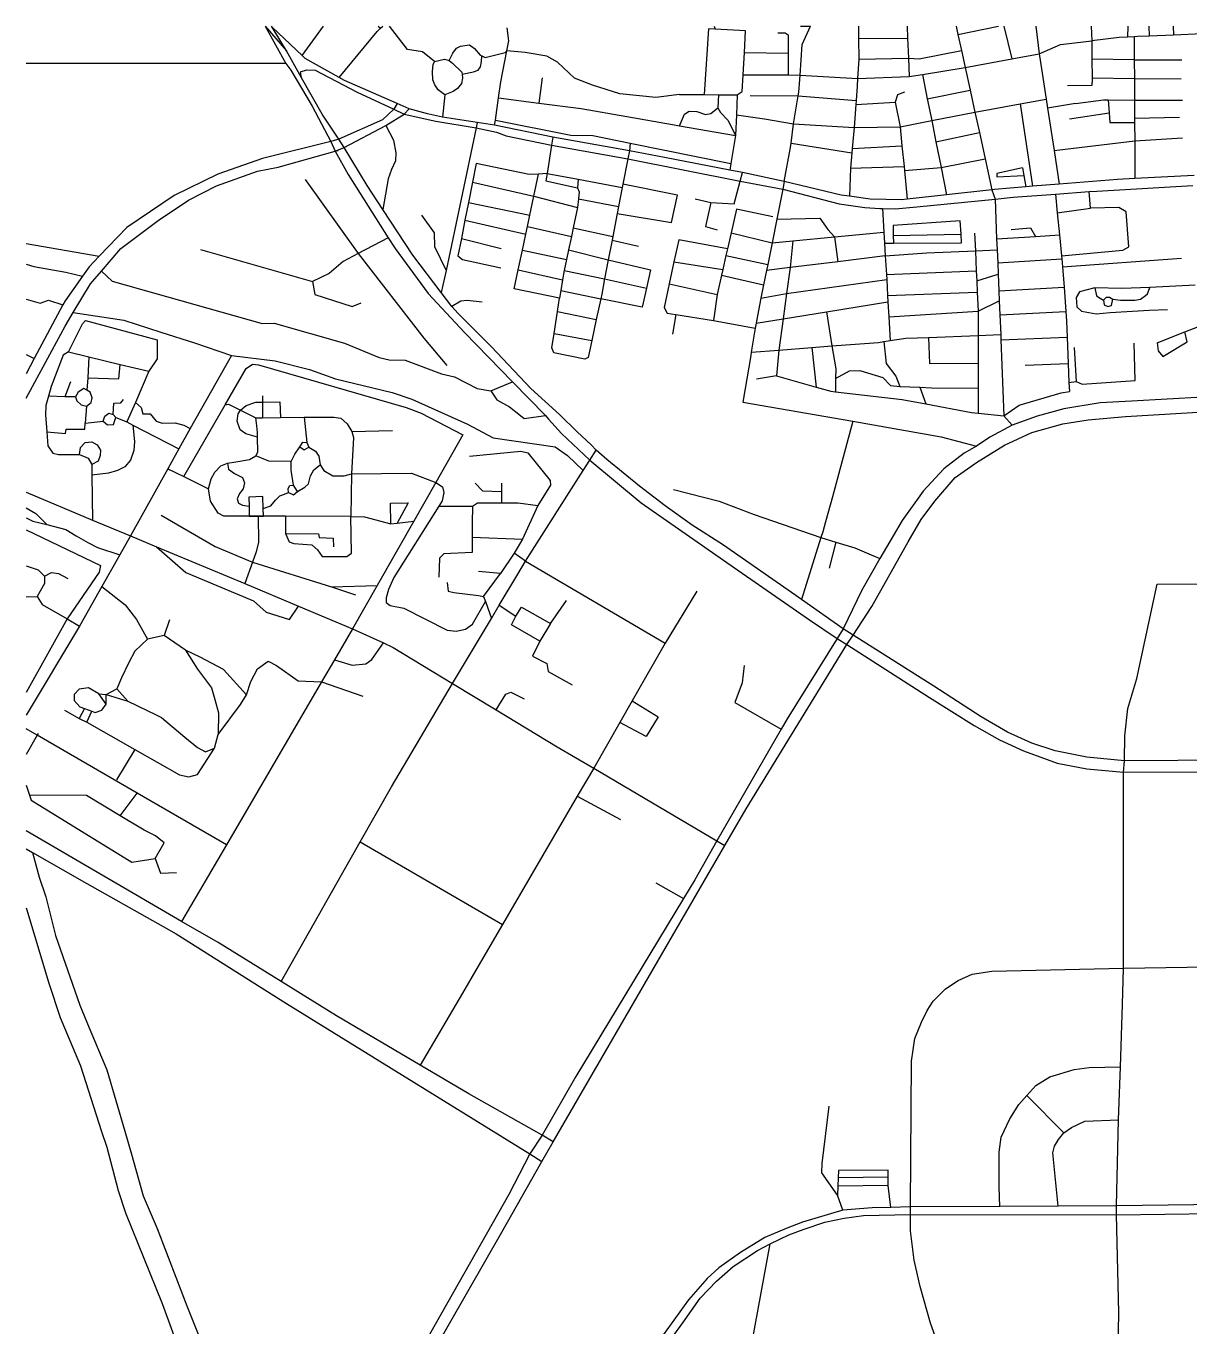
# Model space of a CAD drawing. Header units: inches. Extents: x 13377022 to 13384502, y 3544620 to 3549120.
# Drawn here: x 13377022 to 13378647, y 3547304 to 3549120 of the extents above; entities that cross this region are included whole.
import ezdxf

# ---------------------------------------------------------------- set-up
doc = ezdxf.new("R2010")
doc.units = ezdxf.units.IN
doc.header["$MEASUREMENT"] = 0

msp = doc.modelspace()

# ---------------------------------------------------------------- linework, layer by layer
for points in [[(13377355.2, 3549119.6), (13377385.3, 3549084.8)], [(13377355.2, 3549119.6), (13377384.2, 3549067.5), (13377391.4, 3549057.9), (13377420.9, 3549007.7), (13377447.1, 3548958.7), (13377453.2, 3548944.9)], [(13377365.1, 3549118.2), (13377364.3, 3549119.6)], [(13378652.5, 3548911), (13378569.6, 3548906.7), (13378545.4, 3548905.5), (13378464.2, 3548898.8), (13378426.6, 3548896), (13378417.4, 3548895.2), (13378373.6, 3548891.4), (13378370, 3548891), (13378306.6, 3548884.1), (13378251.9, 3548878.2), (13378243.7, 3548877.3), (13378199.9, 3548878.1), (13378171.1, 3548882.2), (13378159.6, 3548883.8), (13378080, 3548902.5), (13378022, 3548915), (13378004.4, 3548918.4), (13377913, 3548936.3), (13377864.2, 3548945.4), (13377756.9, 3548964.3), (13377675.5, 3548981.1), (13377651.5, 3548985.2), (13377603.2, 3548992.6), (13377582.2, 3548997.3), (13377556.6, 3549003.9), (13377539.8, 3549011.3), (13377466.3, 3549043.8), (13377458.8, 3549048), (13377411.2, 3549074.5), (13377406.9, 3549078.4), (13377365.1, 3549118.2)], [(13377465.6, 3548950.2), (13377458.2, 3548961.9), (13377435.1, 3548996.4), (13377406.2, 3549047.3), (13377385.3, 3549084.8), (13377365.1, 3549118.2)], [(13377406.9, 3549078.4), (13377436.9, 3549119.6)], [(13377458.8, 3549048), (13377511.6, 3549112), (13377516.4, 3549116.6), (13377519.7, 3549119.6)], [(13377513, 3549119.6), (13377516.4, 3549116.6)], [(13377606.3, 3549023.8), (13377597, 3549030.7), (13377592.2, 3549037.6), (13377589.6, 3549044.5), (13377589.1, 3549056.2), (13377589.9, 3549065.7), (13377592, 3549070), (13377575, 3549083.8), (13377554.3, 3549087), (13377529, 3549119.6)], [(13377675.5, 3548981.1), (13377676.8, 3548988.2), (13377681.3, 3549019.3), (13377684.5, 3549041.7), (13377692.8, 3549085.1), (13377695.5, 3549099), (13377693.5, 3549116.9)], [(13378014.4, 3549023.5), (13378021.3, 3549028.2), (13378022.7, 3549051.6), (13378024.5, 3549082.7), (13378026.2, 3549113.1), (13377983.7, 3549115.3), (13377974.3, 3549115.8), (13377968.2, 3549024)], [(13377982.5, 3549119.6), (13377983.7, 3549115.3)], [(13378080, 3548902.5), (13378088.8, 3548949.9), (13378089.7, 3548956.3), (13378093.2, 3548983.2), (13378099.7, 3549022), (13378100.6, 3549027.3), (13378102.2, 3549050.9), (13378105.2, 3549093.9), (13378116.9, 3549119.2), (13378116.9, 3549119.6)], [(13378102.9, 3549119.6), (13378116.9, 3549119.2)], [(13378183.8, 3549119.6), (13378184, 3549102.1), (13378184.2, 3549073.4), (13378182.6, 3549046.4), (13378182, 3549035.5), (13378180.5, 3549015.6), (13378180.1, 3549010.1), (13378177.8, 3548977.9), (13378175.1, 3548948.5), (13378174.6, 3548942.9), (13378172.6, 3548921.3), (13378171.1, 3548882.2)], [(13378251.8, 3549119.6), (13378252.4, 3549102.6), (13378253.6, 3549074.7), (13378254.6, 3549049.4)], [(13378320.2, 3549119.6), (13378322.7, 3549107.9), (13378327.7, 3549085.4), (13378332.8, 3549061.6), (13378339.7, 3549030.1), (13378346.4, 3548999.4), (13378352.6, 3548970.9), (13378360.6, 3548934.2), (13378370, 3548891)], [(13378322.7, 3549107.9), (13378379.2, 3549119.6)], [(13378386.9, 3549119.6), (13378397.9, 3549073.7)], [(13378431.4, 3549119.6), (13378436.1, 3549080.7), (13378436.4, 3549078), (13378445.7, 3549017.7), (13378447.7, 3549005), (13378456.9, 3548945.9), (13378464.2, 3548898.8)], [(13378508.8, 3549119.6), (13378509.5, 3549098.9), (13378509.8, 3549073.4), (13378510.1, 3549047.2), (13378510.2, 3549040.9)], [(13378735.8, 3549119.6), (13378681.4, 3549112.6), (13378664.2, 3549108.5), (13378623.5, 3549106.9), (13378589.6, 3549105.6), (13378573.2, 3549104.9), (13378568.8, 3549104.7), (13378559.2, 3549104.2), (13378547.6, 3549103.6), (13378509.5, 3549098.9)], [(13378560, 3549119.6), (13378559.2, 3549104.2)], [(13378589.4, 3549119.6), (13378589.6, 3549105.6)], [(13378623.3, 3549119.6), (13378623.5, 3549106.9)], [(13378071.1, 3549110.2), (13378081.6, 3549110.2), (13378085.7, 3549107.1), (13378085.5, 3549081.6), (13378085.4, 3549051.3)], [(13378184, 3549102.1), (13378252.4, 3549102.6)], [(13378436.1, 3549080.7), (13378466, 3549093.8), (13378509.5, 3549098.9)], [(13378568.8, 3549104.7), (13378568.9, 3549072.5), (13378569, 3549046.6), (13378569.2, 3549016.2), (13378569.3, 3548991)], [(13377612.1, 3549071.3), (13377617.4, 3549081.9), (13377622.4, 3549088.7), (13377628.3, 3549091.5), (13377640.8, 3549093.4), (13377647.7, 3549088.4), (13377655.5, 3549079.1), (13377658, 3549077.9), (13377662.6, 3549075.9), (13377690.4, 3549082.8), (13377692.8, 3549085.1)], [(13377933.9, 3549024.3), (13377900.7, 3549020.1), (13377850.5, 3549025.2), (13377812.2, 3549037.1), (13377787.5, 3549046.9), (13377763.6, 3549069.4), (13377748.7, 3549077.5), (13377718.5, 3549082.6), (13377692.8, 3549085.1)], [(13378024.5, 3549082.7), (13378085.5, 3549081.6)], [(13378184.2, 3549073.4), (13378253.6, 3549074.7), (13378268.7, 3549073.7), (13378327.7, 3549085.4)], [(13378332.8, 3549061.6), (13378397.9, 3549073.7), (13378436.1, 3549080.7)], [(13377384.2, 3549067.5), (13377021.5, 3549067.1)], [(13377592, 3549070), (13377605.6, 3549073.4), (13377612.1, 3549071.3), (13377617.1, 3549067.8), (13377629.9, 3549055.1), (13377630.3, 3549052.3), (13377631.1, 3549047), (13377629.3, 3549039.2), (13377624, 3549032.3), (13377617.7, 3549028.3), (13377606.3, 3549023.8)], [(13377630.3, 3549052.3), (13377646.1, 3549055.7), (13377652.6, 3549058.2), (13377656.1, 3549062.9), (13377657.6, 3549070), (13377658, 3549077.9)], [(13378102.2, 3549050.9), (13378182.6, 3549046.4), (13378254.6, 3549049.4), (13378273, 3549052.2), (13378332.8, 3549061.6)], [(13378568.9, 3549072.5), (13378509.8, 3549073.4)], [(13378568.9, 3549072.5), (13378635.3, 3549072.5)], [(13377406.2, 3549047.3), (13377404.8, 3549055.7), (13377413.4, 3549058.3), (13377425, 3549057.8), (13377483.7, 3549027.4), (13377534.9, 3549003.4), (13377549.7, 3548996.4), (13377593.9, 3548986.9), (13377649.9, 3548977.6), (13377678.4, 3548971.3), (13377692.1, 3548966.2), (13377755.2, 3548953.5), (13377861.9, 3548934.4), (13378018.8, 3548903), (13378078, 3548892), (13378156.9, 3548871.6), (13378192.8, 3548866.6), (13378213.6, 3548865), (13378217.3, 3548864.9), (13378234.8, 3548864.5), (13378265.1, 3548867.1), (13378374.4, 3548878.2), (13378399.7, 3548880.7), (13378458.7, 3548885.1), (13378506, 3548888.5), (13378516.5, 3548889.3), (13378650.6, 3548897.2)], [(13377742.1, 3549047.3), (13377737.3, 3549012.2)], [(13378022.7, 3549051.6), (13378085.4, 3549051.3), (13378102.2, 3549050.9)], [(13378273, 3549052.2), (13378279.9, 3549018.2), (13378286.2, 3548987.6), (13378292, 3548958.1), (13378299.1, 3548922.1), (13378306.6, 3548884.1)], [(13378510.1, 3549047.2), (13378569, 3549046.6), (13378634.4, 3549046)], [(13378248, 3549027.5), (13378238.4, 3549023.8), (13378235.2, 3549013.2), (13378241.8, 3548978.9), (13378244.5, 3548952.3), (13378247.4, 3548923.8), (13378248, 3548917.9), (13378251.9, 3548878.2)], [(13378279.9, 3549018.2), (13378339.7, 3549030.1)], [(13378475.5, 3549036.8), (13378509.9, 3549037.2), (13378510.2, 3549040.9)], [(13377539.8, 3549011.3), (13377534.9, 3549003.4), (13377519.1, 3548988.5), (13377458.2, 3548961.9)], [(13377606.3, 3549023.8), (13377603.2, 3548992.6)], [(13377681.3, 3549019.3), (13377737.3, 3549012.2), (13377796.8, 3549004.7), (13377924.1, 3548982.2), (13377934.1, 3548980.4), (13378012.2, 3548966.8)], [(13377933.9, 3549024.3), (13377968.2, 3549024), (13377988.2, 3549023.7), (13378014.4, 3549023.5)], [(13377988.2, 3549023.7), (13377987.6, 3549005.4), (13377991.3, 3548998.8), (13378001.9, 3548988), (13378012.2, 3548966.8)], [(13378014.4, 3549023.5), (13378013.3, 3548995.6), (13378012.2, 3548966.8), (13378005.6, 3548927.7), (13378004.4, 3548918.4)], [(13378013.3, 3548995.6), (13378052.6, 3548989.9), (13378093.2, 3548983.2), (13378177.8, 3548977.9), (13378241.8, 3548978.9), (13378286.2, 3548987.6), (13378346.4, 3548999.4), (13378409.3, 3549011), (13378445.7, 3549017.7)], [(13378032.6, 3549022.7), (13378099.7, 3549022)], [(13378099.7, 3549022), (13378180.5, 3549015.6)], [(13378180.1, 3549010.1), (13378235.2, 3549013.2)], [(13378409.3, 3549011), (13378426.6, 3548896)], [(13378486.9, 3549011.7), (13378447.7, 3549005)], [(13378486.9, 3549011.7), (13378526, 3549016.5), (13378532.5, 3549016.5), (13378569.2, 3549016.2), (13378636.3, 3549016.2)], [(13378532.5, 3549016.5), (13378533.8, 3548998.4), (13378534.7, 3548985.1), (13378569.3, 3548985.1)], [(13377453.2, 3548944.9), (13377465.6, 3548950.2), (13377523.8, 3548980.7), (13377549.7, 3548996.4), (13377556.6, 3549003.9)], [(13377934.1, 3548980.4), (13377941, 3548996.6), (13377947.3, 3549000.8), (13377958.1, 3549000.5), (13377970.1, 3548996.3), (13377977.7, 3548997.7), (13377987.6, 3549005.4)], [(13378478.5, 3548990.3), (13378533.8, 3548998.4)], [(13378569.3, 3548991), (13378632.1, 3548992.6)], [(13378569.3, 3548991), (13378569.3, 3548985.1), (13378569.4, 3548959.3), (13378569.6, 3548906.7)], [(13377523.8, 3548980.7), (13377534.6, 3548960.4), (13377537.9, 3548942.9), (13377537.4, 3548931.6), (13377531.7, 3548919.3), (13377527, 3548906.6), (13377519.8, 3548863.5)], [(13377651.5, 3548985.2), (13377649.9, 3548977.6), (13377608, 3548778.4), (13377601.3, 3548747.6)], [(13377676.8, 3548988.2), (13377782.3, 3548967.1), (13377813, 3548966.7), (13377865.2, 3548956.1), (13378005.6, 3548927.7)], [(13378292, 3548958.1), (13378352.6, 3548970.9)], [(13377458.2, 3548961.9), (13377447.1, 3548958.7), (13377351.6, 3548934.6), (13377289.1, 3548912.9), (13377228.2, 3548883.2), (13377162.2, 3548838.7), (13377123.7, 3548798.5), (13377109.5, 3548783.8), (13377100.2, 3548770.5), (13377076.1, 3548736.3), (13377073, 3548730.4), (13377033, 3548655.9), (13377021.5, 3548634.5)], [(13377756.9, 3548964.3), (13377755.2, 3548953.5), (13377749, 3548913.7), (13377747.1, 3548903.5), (13377791.4, 3548893.8)], [(13377865.2, 3548956.1), (13377864.2, 3548945.4)], [(13378089.7, 3548956.3), (13378174.6, 3548942.9)], [(13378175.1, 3548948.5), (13378244.5, 3548952.3)], [(13378456.9, 3548945.9), (13378569.4, 3548959.3), (13378636.3, 3548963.8)], [(13377021.5, 3548600.4), (13377076.1, 3548700.7), (13377087.5, 3548719.7), (13377111.7, 3548760), (13377126.9, 3548777.6), (13377154, 3548809), (13377206, 3548848.3), (13377248.3, 3548876.5), (13377287.6, 3548896.6), (13377344.8, 3548916.9), (13377373.6, 3548922.5), (13377453.2, 3548944.9), (13377457.3, 3548945.9)], [(13377453.2, 3548944.9), (13377471.2, 3548912.4), (13377527.2, 3548823.9), (13377536.7, 3548809), (13377583, 3548746.5), (13377633.5, 3548691.8), (13377700.8, 3548623.2), (13377747, 3548576.1), (13377751.2, 3548571)], [(13377766.3, 3548577.5), (13377726.2, 3548613.6), (13377671.4, 3548671.9), (13377625, 3548718.4), (13377616.1, 3548728.2), (13377601.3, 3548747.6), (13377561.4, 3548799.9), (13377519.8, 3548863.5), (13377497.7, 3548897.1), (13377465.6, 3548950.2)], [(13377864.2, 3548945.4), (13377861.9, 3548934.4), (13377854.7, 3548898.8), (13377853.8, 3548894.1), (13377848.8, 3548868), (13377846.8, 3548857.8), (13377840.7, 3548825.9), (13377839.8, 3548821), (13377834.4, 3548793.2), (13377829.4, 3548766.7), (13377825.3, 3548745.6), (13377823.9, 3548739), (13377817.7, 3548710), (13377811.5, 3548680.8), (13377806.4, 3548657), (13377801.7, 3548654.6), (13377758.4, 3548663.7), (13377755.6, 3548670.4), (13377758.7, 3548690.7), (13377763.4, 3548721.2), (13377766.3, 3548740.1)], [(13378248, 3548917.9), (13378299.1, 3548922.1), (13378360.6, 3548934.2)], [(13377749, 3548913.7), (13377737.1, 3548913.1), (13377724.1, 3548912.6), (13377650.1, 3548927.9), (13377644.9, 3548901.9), (13377639.3, 3548873.3), (13377634.4, 3548848.8), (13377629.3, 3548822.9), (13377624.5, 3548798.8), (13377630.8, 3548793.6), (13377684.3, 3548782.2)], [(13378172.6, 3548921.3), (13378247.4, 3548923.8)], [(13378412.6, 3548921.6), (13378376.8, 3548913.9), (13378376.8, 3548909), (13378414.6, 3548911)], [(13378412.6, 3548921.6), (13378414.6, 3548911), (13378417.4, 3548895.2)], [(13377411.4, 3548905.4), (13377485.4, 3548802), (13377576.9, 3548684.2), (13377609.2, 3548646.1)], [(13377644.9, 3548901.9), (13377730.6, 3548882.4), (13377791.5, 3548866.5)], [(13377703.2, 3548753.1), (13377708.8, 3548779.3), (13377714.6, 3548806.7), (13377719.3, 3548829.2), (13377721.6, 3548839.8), (13377724.9, 3548855.6), (13377730.6, 3548882.4), (13377737.1, 3548913.1)], [(13377792.6, 3548905.7), (13377791.4, 3548893.8), (13377794, 3548888.1), (13377792.9, 3548878.4), (13377791.5, 3548866.5), (13377785.5, 3548838.1), (13377783, 3548825.8), (13377779.1, 3548807.5), (13377776.3, 3548793.8), (13377773, 3548778.3), (13377770.4, 3548765.6), (13377768, 3548750.7), (13377766.3, 3548740.1), (13377703.2, 3548753.1)], [(13377749, 3548913.7), (13377792.6, 3548905.7), (13377853.8, 3548894.1)], [(13377846.8, 3548857.8), (13377922.8, 3548845.3), (13377931, 3548883.7), (13377854.7, 3548898.8)], [(13377955.6, 3548878.4), (13377977.8, 3548873.4), (13378010.3, 3548871.5), (13378018.8, 3548903), (13378022, 3548915)], [(13378080, 3548902.5), (13378078, 3548892), (13378069.8, 3548849.9), (13378063.4, 3548817.1), (13378057.2, 3548786.8), (13378055.5, 3548778.6), (13378051.4, 3548758.6), (13378047.6, 3548739.8), (13378042.6, 3548715.4), (13378040.8, 3548704.8), (13378039.7, 3548698.2), (13378034.1, 3548664.6), (13378033.3, 3548660.1), (13378022.3, 3548594.9)], [(13378600.8, 3548677.7), (13378639.6, 3548692.9), (13378657.6, 3548700), (13378718.9, 3548725.2), (13378738.9, 3548737.8), (13378750.4, 3548750.4), (13378753.3, 3548764.8), (13378752.9, 3548769.9), (13378748.8, 3548831.3), (13378748, 3548842.7), (13378747.2, 3548855), (13378744.1, 3548901)], [(13378370, 3548891), (13378374.4, 3548878.2), (13378376.7, 3548822.6), (13378377.4, 3548807.1), (13378378.2, 3548789.2), (13378378.9, 3548773.4), (13378379.8, 3548750.1), (13378380.4, 3548736.2), (13378381.3, 3548716.8), (13378382.4, 3548689.1), (13378382.7, 3548681.9), (13378386.5, 3548575.6), (13378398.3, 3548562.7)], [(13378458.7, 3548885.1), (13378461.3, 3548859.1), (13378464.4, 3548828.1), (13378467.2, 3548799.1), (13378467.7, 3548794.7), (13378468.6, 3548783.6), (13378470.8, 3548755.2), (13378473.2, 3548721.4), (13378474.2, 3548708), (13378475.1, 3548685.3), (13378476.6, 3548648.5), (13378477.6, 3548622.2), (13378478.2, 3548609.5)], [(13378461.3, 3548859.1), (13378507.8, 3548865.6), (13378506, 3548888.5)], [(13377639.3, 3548873.3), (13377724.9, 3548855.6)], [(13377792.9, 3548878.4), (13377848.8, 3548868)], [(13377977.8, 3548873.4), (13377970.2, 3548840), (13377986.6, 3548835.2)], [(13378064.4, 3548853.2), (13378013.3, 3548864.2), (13378005.9, 3548831.1), (13378000.8, 3548808.5), (13377998.8, 3548799.6), (13377994.3, 3548779.7), (13377992.6, 3548772), (13377986.5, 3548744.9), (13377981.6, 3548708.8)], [(13378217.3, 3548864.9), (13378219.3, 3548831.9), (13378220.2, 3548816.6), (13378221.2, 3548799), (13378222.8, 3548772.7), (13378223.2, 3548766), (13378224.5, 3548743.4), (13378225, 3548734.7), (13378226.2, 3548714), (13378228.2, 3548680.7)], [(13378467.2, 3548799.1), (13378552.7, 3548806.7), (13378561.2, 3548811.7), (13378557.7, 3548860.2), (13378547.2, 3548866.6), (13378507.8, 3548865.6)], [(13377573.8, 3548855.9), (13377591.3, 3548831.2), (13377591.8, 3548812), (13377608, 3548778.4)], [(13377634.4, 3548848.8), (13377719.3, 3548829.2)], [(13378069.8, 3548849.9), (13378129.7, 3548851.4), (13378141.2, 3548835.7), (13378150.2, 3548825.4), (13378155, 3548790.8)], [(13378220.2, 3548816.6), (13378232.5, 3548816.7), (13378327.7, 3548817.1), (13378327, 3548829), (13378325.8, 3548847.6), (13378232.1, 3548841.4)], [(13377721.6, 3548839.8), (13377783, 3548825.8)], [(13377785.5, 3548838.1), (13377840.7, 3548825.9)], [(13378005.9, 3548831.1), (13378063.4, 3548817.1)], [(13378063.4, 3548817.1), (13378092.1, 3548819.9), (13378150.2, 3548825.4), (13378219.3, 3548831.9)], [(13378232.1, 3548841.4), (13378232.3, 3548827.1), (13378232.5, 3548816.7)], [(13378232.3, 3548827.1), (13378327, 3548829)], [(13378345.6, 3548830.5), (13378347.1, 3548805.8), (13378348.3, 3548778.2), (13378349, 3548763.9), (13378349.7, 3548748.4), (13378350.9, 3548721.5), (13378351, 3548687.9), (13378350.9, 3548649.1), (13378350.9, 3548614.4), (13378350.9, 3548579.2)], [(13378376.7, 3548822.6), (13378431, 3548826), (13378464.4, 3548828.1)], [(13378396.9, 3548835.9), (13378423.8, 3548837.8), (13378431, 3548826)], [(13377021.5, 3548816.1), (13377123.7, 3548798.5)], [(13377265.2, 3548807.7), (13377421.7, 3548763.1), (13377424.9, 3548745), (13377476.7, 3548728.2), (13377489.6, 3548733.4)], [(13377527.2, 3548823.9), (13377485.4, 3548802), (13377464.4, 3548790.9), (13377445, 3548774.1), (13377421.7, 3548763.1)], [(13377629.3, 3548822.9), (13377684.7, 3548809.4)], [(13377779.1, 3548807.5), (13377834.4, 3548793.2)], [(13377839.8, 3548821), (13377876.6, 3548812.4)], [(13378000.8, 3548808.5), (13377932.8, 3548821.1), (13377926.2, 3548790.4), (13377919.6, 3548759.9), (13377912.5, 3548726.9), (13377916.5, 3548718.9), (13377928.9, 3548717), (13377981.6, 3548708.8)], [(13378092.1, 3548819.9), (13378088.3, 3548782.6), (13378083.3, 3548746.3), (13378078.5, 3548711), (13378072.6, 3548667.5), (13378069.3, 3548631.5), (13378124.9, 3548615.9), (13378145.4, 3548610.1), (13378151.6, 3548609.4), (13378244.9, 3548598.7), (13378278, 3548592.3), (13378341.5, 3548580.1), (13378350.9, 3548579.2), (13378386.5, 3548575.6)], [(13378221.2, 3548799), (13378279.2, 3548802.9), (13378347.1, 3548805.8), (13378377.4, 3548807.1)], [(13377714.6, 3548806.7), (13377776.3, 3548793.8)], [(13377834.4, 3548793.2), (13377893.4, 3548779.6), (13377887.6, 3548753.6), (13377881.8, 3548727.4), (13377823.9, 3548739)], [(13377926.2, 3548790.4), (13377994.3, 3548779.7)], [(13377998.8, 3548799.6), (13378057.2, 3548786.8)], [(13378221.2, 3548799), (13378155, 3548790.8), (13378088.3, 3548782.6), (13378055.5, 3548778.6)], [(13378378.2, 3548789.2), (13378467.7, 3548794.7)], [(13378468.6, 3548783.6), (13378634.9, 3548795.8)], [(13377021.5, 3548787.3), (13377032.6, 3548784), (13377076.9, 3548776.1), (13377100.2, 3548770.5)], [(13377126.9, 3548777.6), (13377141.7, 3548763.8), (13377351.2, 3548704.3), (13377368, 3548704.9), (13377466.3, 3548677.1), (13377514.8, 3548657.1), (13377528.4, 3548653.8), (13377551, 3548653.2), (13377601.5, 3548634.5), (13377619.6, 3548629.9), (13377651.2, 3548613.8), (13377670.6, 3548610.5), (13377700.8, 3548623.2)], [(13377708.8, 3548779.3), (13377770.4, 3548765.6)], [(13377773, 3548778.3), (13377829.4, 3548766.7)], [(13377992.6, 3548772), (13378051.4, 3548758.6)], [(13378222.8, 3548772.7), (13378348.3, 3548778.2)], [(13378349, 3548763.9), (13378378.9, 3548773.4)], [(13377829.4, 3548766.7), (13377887.6, 3548753.6)], [(13377919.6, 3548759.9), (13377986.5, 3548744.9)], [(13378047.6, 3548739.8), (13378083.3, 3548746.3), (13378223.2, 3548766)], [(13378379.8, 3548750.1), (13378470.8, 3548755.2)], [(13378653.7, 3548757.8), (13378590.7, 3548754.7), (13378551.7, 3548753.2), (13378513.8, 3548754.2), (13378492.3, 3548748.7), (13378487.8, 3548740.7), (13378488.8, 3548727.8), (13378495.3, 3548721.8), (13378515.8, 3548717.8), (13378535.2, 3548719.8), (13378589.7, 3548723.3), (13378615.3, 3548723.9)], [(13378513.8, 3548754.2), (13378516.3, 3548743.1), (13378521, 3548739.8), (13378525.7, 3548737.3), (13378530, 3548741.2), (13378534.3, 3548741.2), (13378539, 3548738.3), (13378549.5, 3548736.9), (13378560, 3548736.9), (13378569.8, 3548736.9), (13378577.7, 3548738.7), (13378584.6, 3548743.8), (13378587.5, 3548745.9), (13378590.7, 3548754.7)], [(13377021.5, 3548738.5), (13377041.1, 3548732.9), (13377053, 3548736.9), (13377073, 3548730.4)], [(13377658.3, 3548734.2), (13377637.3, 3548736.6), (13377628.8, 3548735.7), (13377616.1, 3548728.2)], [(13377768, 3548750.7), (13377823.9, 3548739)], [(13378040.8, 3548704.8), (13378078.5, 3548711), (13378139.2, 3548720.8), (13378225, 3548734.7)], [(13378224.5, 3548743.4), (13378349.7, 3548748.4)], [(13378226.2, 3548714), (13378350.9, 3548721.5), (13378380.4, 3548736.2)], [(13378525.7, 3548737.3), (13378526.7, 3548730.4), (13378531.8, 3548728.2), (13378537.2, 3548729.7), (13378539, 3548738.3)], [(13377087.5, 3548719.7), (13377158.1, 3548709.4), (13377209.8, 3548692.6), (13377256.9, 3548677.5), (13377308.2, 3548660.1), (13377369.5, 3548652.5), (13377417.1, 3548640.3), (13377453.7, 3548627.5), (13377532.7, 3548608.4), (13377560, 3548599.1), (13377637.8, 3548564.2), (13377673.8, 3548545.1), (13377760.3, 3548532.3), (13377777.7, 3548520.1), (13377799.4, 3548499.2)], [(13377763.4, 3548721.2), (13377817.7, 3548710)], [(13377928.9, 3548717), (13377924, 3548689.5)], [(13378139.2, 3548720.8), (13378146.5, 3548673.2), (13378152, 3548641.3), (13378151.8, 3548627.6), (13378151.6, 3548609.4)], [(13378381.3, 3548716.8), (13378473.2, 3548721.4)], [(13377081, 3548664.9), (13377100.6, 3548704.2), (13377104.7, 3548708.8), (13377204.5, 3548681.7), (13377204.6, 3548655.4), (13377193.2, 3548637.8)], [(13377981.6, 3548708.8), (13378039.7, 3548698.2)], [(13377758.7, 3548690.7), (13377811.5, 3548680.8)], [(13378034.1, 3548664.6), (13378072.6, 3548667.5), (13378118.8, 3548671.1), (13378146.5, 3548673.2), (13378211.7, 3548678.2), (13378219.2, 3548679.3), (13378228.2, 3548680.7), (13378250.1, 3548684), (13378281.5, 3548685.2), (13378351, 3548687.9), (13378382.4, 3548689.1)], [(13378281.5, 3548685.2), (13378283, 3548648.6), (13378350.9, 3548649.1)], [(13378382.7, 3548681.9), (13378475.1, 3548685.3)], [(13378600.8, 3548677.7), (13378602.3, 3548666.4), (13378608.5, 3548658.5), (13378642.7, 3548678.9), (13378639.6, 3548692.9)], [(13377081, 3548664.9), (13377073.3, 3548660.4), (13377056.8, 3548616.4), (13377052.9, 3548603.1), (13377049, 3548589.9), (13377048.7, 3548576.9), (13377050.4, 3548553.3), (13377051.8, 3548533.9)], [(13377081, 3548664.9), (13377109.3, 3548658.1), (13377153.1, 3548647.5), (13377193.2, 3548637.8), (13377174.3, 3548594.3), (13377162.5, 3548567.1), (13377170.8, 3548562.8), (13377234.9, 3548529.6)], [(13378118.8, 3548671.1), (13378124.9, 3548615.9)], [(13378219.2, 3548679.3), (13378222.4, 3548648.6), (13378236.1, 3548631), (13378241.4, 3548616.4), (13378269.3, 3548615.5), (13378285.9, 3548614.9)], [(13378484.9, 3548671), (13378487.8, 3548623.5), (13378496.1, 3548619.8), (13378570.2, 3548625.2), (13378568.6, 3548677.2)], [(13377021.5, 3548661.1), (13377033, 3548655.9)], [(13377308.2, 3548660.1), (13377250.9, 3548558.2), (13377234.9, 3548529.6), (13377219.5, 3548501.9), (13377167.4, 3548408.2), (13377152.5, 3548381.8), (13377127.6, 3548337.5), (13377096.4, 3548282.2), (13377021.5, 3548157.8)], [(13377109.3, 3548658.1), (13377107.6, 3548628.7), (13377106.5, 3548611.4)], [(13377107.6, 3548628.7), (13377151.2, 3548627.5), (13377153.1, 3548647.5)], [(13377299.7, 3548591), (13377328.9, 3548641.5), (13377337.6, 3548647.8), (13377346.3, 3548646.7), (13377552.4, 3548587.5), (13377573.3, 3548579.3), (13377631.4, 3548549.1)], [(13378416.5, 3548646.2), (13378476.6, 3548648.5)], [(13378069.3, 3548631.5), (13378041.6, 3548626.9)], [(13378151.8, 3548627.6), (13378171.1, 3548638.4), (13378185.7, 3548638.9), (13378218, 3548629.1), (13378228.7, 3548617.8), (13378241.4, 3548616.4)], [(13377083.8, 3548622.9), (13377075.7, 3548602.4)], [(13377102.4, 3548613.6), (13377094.3, 3548608.9), (13377090.8, 3548602), (13377092.5, 3548596.7), (13377098.3, 3548590.9), (13377105.9, 3548589.2), (13377112.3, 3548594.4), (13377114, 3548600.8), (13377111.1, 3548608.9), (13377106.5, 3548611.4), (13377102.4, 3548613.6)], [(13377670.6, 3548610.5), (13377678.8, 3548598.2), (13377696.5, 3548588.4), (13377711.7, 3548576.2), (13377717.1, 3548571.8), (13377747, 3548576.1)], [(13378269.3, 3548615.5), (13378278, 3548592.3)], [(13378285.9, 3548614.9), (13378350.9, 3548614.4)], [(13378386.5, 3548575.6), (13378408.2, 3548590.5), (13378466.7, 3548607.7), (13378478.2, 3548609.5)], [(13378829, 3548610.5), (13378714.4, 3548604.4), (13378565.1, 3548596), (13378521, 3548593.6), (13378470.3, 3548585.6), (13378433.2, 3548575.3), (13378398.3, 3548562.7)], [(13378477.6, 3548622.2), (13378487.8, 3548623.5)], [(13377090.8, 3548602), (13377075.7, 3548602.4), (13377052.9, 3548603.1)], [(13377105.9, 3548589.2), (13377104.1, 3548565.4)], [(13377143, 3548577.6), (13377144.2, 3548593.3), (13377154.1, 3548593.8), (13377157.6, 3548598.5)], [(13377174.3, 3548594.3), (13377182.5, 3548587.5), (13377184.8, 3548578.7), (13377194.7, 3548578.7), (13377203.4, 3548568.3), (13377211.6, 3548565.4), (13377229.6, 3548566), (13377241.7, 3548562.5), (13377250.9, 3548558.2)], [(13377242, 3548490.9), (13377299.7, 3548591), (13377304.4, 3548592.1), (13377321, 3548583.7), (13377342.6, 3548572.8)], [(13377344.8, 3548546), (13377328.3, 3548550.7), (13377320.6, 3548556), (13377316.5, 3548568.3), (13377317.7, 3548578.3), (13377321, 3548583.7), (13377328.9, 3548590), (13377342.4, 3548594.7), (13377351.5, 3548594.7), (13377375.8, 3548595.3), (13377377, 3548573.2)], [(13377351.5, 3548603.7), (13377351.5, 3548594.7), (13377351.5, 3548572.9)], [(13378022.3, 3548594.9), (13378175.9, 3548568.1), (13378299.4, 3548546.5), (13378348.4, 3548533.5)], [(13378406.7, 3548543.7), (13378425.6, 3548552.5), (13378469.2, 3548564.6), (13378504.4, 3548570.3), (13378556.5, 3548574.7), (13378705.2, 3548583.5), (13378829.2, 3548589.8)], [(13377050.4, 3548553.3), (13377076.8, 3548550.9), (13377077.4, 3548557.3), (13377103.6, 3548557.3), (13377104.1, 3548565.4), (13377129.1, 3548568.3), (13377131.4, 3548575.3), (13377137.2, 3548579.3), (13377143, 3548577.6), (13377147.1, 3548573.5), (13377162.5, 3548567.1)], [(13377129.1, 3548568.3), (13377135.5, 3548563.1), (13377143.6, 3548563.6), (13377147.1, 3548573.5)], [(13377276.2, 3548474), (13377279.8, 3548487.6), (13377285.1, 3548497.2), (13377293.7, 3548505.8), (13377302.6, 3548509.7), (13377314.4, 3548511.5), (13377333.6, 3548514.7), (13377342.6, 3548520), (13377345.1, 3548525), (13377344.8, 3548546), (13377344.7, 3548552.5), (13377344, 3548561.8), (13377342.6, 3548572.8)], [(13377342.6, 3548572.8), (13377351.5, 3548572.9), (13377377, 3548573.2), (13377409.8, 3548573.6), (13377451.5, 3548574), (13377461.2, 3548572.2), (13377470, 3548564.3), (13377476.4, 3548553.7), (13377478.7, 3548545.4), (13377476, 3548494.7)], [(13377409.8, 3548573.6), (13377413.4, 3548538.4)], [(13377791, 3548553.5), (13377766.3, 3548577.5)], [(13377170.8, 3548562.8), (13377173.2, 3548539.8), (13377172.1, 3548527.1), (13377167.4, 3548513.7), (13377159.3, 3548504.4), (13377149.4, 3548499.2), (13377136.6, 3548495.7), (13377113.6, 3548492.8)], [(13377476.4, 3548553.7), (13377533.2, 3548555)], [(13377751.2, 3548571), (13377769.1, 3548551.2)], [(13378176.6, 3548269.8), (13378162.4, 3548278.3), (13378104, 3548319.6), (13378096.1, 3548325.2), (13377993.9, 3548396.2), (13377951.7, 3548423.2), (13377914, 3548450.3), (13377877.9, 3548477.5), (13377832.6, 3548514.9), (13377817.7, 3548527.9), (13377810.4, 3548535.4), (13377791, 3548553.5)], [(13378175.9, 3548568.1), (13378147.7, 3548462.6)], [(13378398.3, 3548562.7), (13378367.4, 3548545.7), (13378348.4, 3548533.5), (13378331.2, 3548523.7), (13378302.8, 3548501.9), (13378274.3, 3548470.4), (13378244.8, 3548429.7)], [(13377096, 3548521.8), (13377097.7, 3548531.7), (13377104.1, 3548538.7), (13377113.4, 3548539.3), (13377121, 3548535.2), (13377125.6, 3548527.6), (13377125, 3548520.1), (13377122.1, 3548512.6), (13377113.4, 3548507.9)], [(13377631.4, 3548549.1), (13377593.6, 3548482.7), (13377562.9, 3548428.7), (13377511.8, 3548338.9), (13377477.5, 3548278.6), (13377452.2, 3548235.2), (13377434.1, 3548204.4), (13377301.3, 3547977.2), (13377238.8, 3547870.3)], [(13377404, 3548532.5), (13377408.1, 3548539), (13377413.4, 3548538.4), (13377416.3, 3548531.9)], [(13377769.1, 3548551.2), (13377808.6, 3548513.6), (13377880.5, 3548454.3), (13378021.2, 3548356.3), (13378115.6, 3548290.8), (13378154.2, 3548265.2)], [(13378271.3, 3548430.9), (13378290.4, 3548456.6), (13378318.8, 3548489.8), (13378348.4, 3548510.5), (13378387.8, 3548534.9), (13378406.7, 3548543.7)], [(13377051.8, 3548533.9), (13377058.8, 3548523.6), (13377067, 3548521.8), (13377096, 3548521.8), (13377108.2, 3548516.6), (13377113.4, 3548507.9), (13377113.6, 3548492.8), (13377114.4, 3548430.3)], [(13377391.7, 3548512), (13377360.6, 3548512.6), (13377342.6, 3548520)], [(13377377.8, 3547786.2), (13377488.2, 3547981.4), (13377531.7, 3548058.2), (13377617.1, 3548202.2), (13377671.3, 3548292.8), (13377682, 3548311.3), (13377708.3, 3548354.8), (13377719.1, 3548372.7), (13377799.4, 3548499.2), (13377808.6, 3548513.6), (13377817.7, 3548527.9)], [(13377388.1, 3548468.5), (13377395.2, 3548465.6), (13377400.5, 3548470.3), (13377395.2, 3548479.1), (13377391.7, 3548499.7), (13377391.7, 3548512), (13377396.9, 3548522), (13377404, 3548532.5), (13377409.9, 3548528.4), (13377416.3, 3548531.9), (13377425.7, 3548526.6), (13377430.4, 3548519.6), (13377432.2, 3548507.3), (13377437.3, 3548499.4), (13377449.8, 3548492), (13377465.6, 3548492), (13377476, 3548494.7)], [(13377640.6, 3548519.3), (13377712.6, 3548526.2), (13377722, 3548524.2), (13377753.2, 3548485.5), (13377753.7, 3548479.1), (13377735.9, 3548450.6), (13377714.7, 3548403.4), (13377702.9, 3548384.1), (13377684.2, 3548355.7)], [(13377219.5, 3548501.9), (13377242, 3548490.9), (13377276.2, 3548474)], [(13377302.6, 3548509.7), (13377304.2, 3548501.4), (13377312.4, 3548495), (13377323.6, 3548489.7), (13377326.5, 3548482), (13377324.7, 3548473.8), (13377319.5, 3548467.4), (13377316.5, 3548459.7), (13377318.3, 3548453.9), (13377323.6, 3548450.9), (13377333, 3548449.8)], [(13377400.5, 3548470.3), (13377411, 3548476.2), (13377415.7, 3548480.9), (13377418.7, 3548492), (13377423.4, 3548500.2), (13377432.2, 3548507.3)], [(13377476, 3548494.7), (13377475.2, 3548435.3), (13377384, 3548435.6), (13377352.9, 3548435.7), (13377345.7, 3548435.7), (13377333, 3548435.8), (13377297.5, 3548435.9), (13377289.9, 3548440), (13377278.9, 3548456.8), (13377276.2, 3548474)], [(13377476, 3548494.7), (13377559.6, 3548495.5), (13377593.6, 3548482.7)], [(13377593.6, 3548482.7), (13377603.1, 3548476.8), (13377605, 3548468.5), (13377602.6, 3548456.9), (13377598, 3548449.6), (13377534.9, 3548350.2), (13377527.6, 3548333.2), (13377524.2, 3548321.5), (13377524.2, 3548315.1), (13377530, 3548310.8), (13377549, 3548307.3), (13377609.4, 3548276.7), (13377622.1, 3548275.2), (13377635.2, 3548278.1), (13377645, 3548285), (13377662.9, 3548316.7)], [(13377648.5, 3548481.8), (13377658.7, 3548471.1), (13377685.5, 3548469.9)], [(13377685.5, 3548481.8), (13377685.5, 3548469.9), (13377685.5, 3548454.4)], [(13377021.5, 3548469.2), (13377114.4, 3548430.3), (13377167.4, 3548408.2), (13377203.7, 3548393), (13377327, 3548341.5), (13377402.1, 3548310.1), (13377477.5, 3548278.6), (13377520.6, 3548258.7), (13377533.9, 3548252.6), (13377617.1, 3548202.2), (13377677.8, 3548165.5), (13377763.1, 3548113.9), (13377814.1, 3548084), (13377986.2, 3547982.8), (13377997.3, 3547976.3)], [(13377332.4, 3548462.1), (13377333, 3548449.8), (13377333, 3548435.8), (13377352.9, 3548435.7), (13377352.7, 3548446.3), (13377352.3, 3548463.3), (13377332.4, 3548462.1)], [(13377352.7, 3548446.3), (13377363.5, 3548450.3), (13377369.9, 3548458), (13377375.8, 3548463.9), (13377382.3, 3548466.2), (13377388.1, 3548468.5), (13377387.6, 3548474.4), (13377389.9, 3548478.5), (13377395.2, 3548479.1)], [(13377925.7, 3548472.9), (13377989.2, 3548456.6), (13378038.3, 3548437.8), (13378131.4, 3548405.8), (13378152.4, 3548399.5), (13378178.8, 3548391.6), (13378195.1, 3548384.4), (13378213.8, 3548376.4)], [(13378147.7, 3548462.6), (13378137.7, 3548428)], [(13377021.5, 3548447.2), (13377035.4, 3548439.4), (13377043.6, 3548431.2), (13377050.6, 3548424.2), (13377077.2, 3548417.2), (13377091.7, 3548408.3), (13377107.6, 3548398.8), (13377121.5, 3548391.9), (13377152.5, 3548381.8)], [(13377530.9, 3548424.8), (13377530.4, 3548454), (13377555.1, 3548454.5), (13377539.5, 3548425.8)], [(13377644.9, 3548449.6), (13377644.3, 3548425.7), (13377644.3, 3548406.5), (13377644.3, 3548385.1), (13377604.9, 3548383.3), (13377599, 3548377.3), (13377597.8, 3548350.5)], [(13377598, 3548449.6), (13377644.9, 3548449.6), (13377652.1, 3548454.4), (13377685.5, 3548454.4), (13377708.8, 3548454.4), (13377735.9, 3548450.6)], [(13377021.5, 3548433.3), (13377030.9, 3548428.6), (13377050.6, 3548424.2)], [(13377210.3, 3548437.1), (13377285.5, 3548393.3), (13377337.6, 3548371.5), (13377447.8, 3548337.2), (13377511.8, 3548338.9)], [(13377345.7, 3548435.7), (13377346.3, 3548399.3), (13377342.8, 3548386), (13377337.6, 3548371.5), (13377327, 3548341.5)], [(13377384, 3548435.6), (13377384, 3548411.5), (13377388.7, 3548399.9), (13377395.6, 3548397.6), (13377420.6, 3548395.8), (13377428.7, 3548388.9), (13377435.1, 3548379.6), (13377469.4, 3548379.6), (13377475.8, 3548384.2), (13377475.2, 3548435.3)], [(13377475.2, 3548435.3), (13377493.9, 3548434.9), (13377530.9, 3548424.8), (13377539.5, 3548425.8), (13377562.9, 3548428.7)], [(13378137.7, 3548428), (13378133.9, 3548413.8), (13378131.4, 3548405.8), (13378104, 3548319.6)], [(13378244.8, 3548429.7), (13378232, 3548408.2)], [(13378253.2, 3548399.7), (13378271.3, 3548430.9)], [(13377021.5, 3548416.6), (13377125.4, 3548366.7), (13377123.7, 3548357.4), (13377078.8, 3548292.3)], [(13377384, 3548411.5), (13377429.8, 3548411), (13377431, 3548405.7), (13377450.4, 3548405.2), (13377450.9, 3548392.8)], [(13378232, 3548408.2), (13378213.8, 3548376.4), (13378188.6, 3548332.2), (13378162.4, 3548278.3)], [(13377203.7, 3548393), (13377244.6, 3548357.1), (13377267.8, 3548347.2), (13377339.2, 3548317.4), (13377357, 3548301.6), (13377389.4, 3548291.7), (13377402.1, 3548310.1)], [(13377644.3, 3548406.5), (13377714.7, 3548403.4)], [(13378152.4, 3548399.5), (13378142.7, 3548363.2)], [(13378176.6, 3548269.8), (13378202.2, 3548309.7), (13378253.2, 3548399.7)], [(13377719.1, 3548372.7), (13377702.9, 3548384.1)], [(13377719.1, 3548372.7), (13377913.8, 3548258.3)], [(13377021.5, 3548366.3), (13377038.5, 3548360.8), (13377047.4, 3548352), (13377047.4, 3548341.8), (13377041.1, 3548331.1), (13377037.3, 3548323.5), (13377044, 3548312.3), (13377078.8, 3548292.3), (13377096.4, 3548282.2)], [(13377047.4, 3548352), (13377056.9, 3548357), (13377067, 3548355.8), (13377079.7, 3548348.8)], [(13377684.2, 3548355.7), (13377653.3, 3548358.5)], [(13377660.1, 3548323.4), (13377684.2, 3548355.7)], [(13377127.6, 3548337.5), (13377159.9, 3548311.9), (13377175.7, 3548291.6), (13377191, 3548264)], [(13377447.8, 3548337.2), (13377481.5, 3548325.9)], [(13377609.4, 3548342.9), (13377610.9, 3548331.2), (13377618.7, 3548329.3), (13377653.3, 3548324.9), (13377660.1, 3548323.4), (13377662.9, 3548316.7), (13377671.3, 3548292.8)], [(13378555.2, 3548094.1), (13378555.8, 3548129.1), (13378559.9, 3548167.1), (13378572.2, 3548209.2), (13378600.7, 3548340.9)], [(13378600.7, 3548340.9), (13378833.4, 3548341.2)], [(13377021.5, 3548323.2), (13377037.3, 3548323.5)], [(13377957.9, 3548330.9), (13377913.8, 3548258.3), (13377867.8, 3548177.8), (13377850.5, 3548147.7), (13377814.1, 3548084), (13377791.2, 3548044.9), (13377695.1, 3547880.3), (13377686.8, 3547866.1), (13377652.7, 3547807.8), (13377630.7, 3547770.1), (13377572, 3547669.6)], [(13377753.8, 3548285.9), (13377776.2, 3548317.9)], [(13377682, 3548311.3), (13377705.3, 3548296.2)], [(13377705.3, 3548296.2), (13377713.1, 3548308.5), (13377753.8, 3548285.9), (13377739.1, 3548261.4), (13377699.4, 3548284), (13377705.3, 3548296.2)], [(13377078.8, 3548292.3), (13377021.5, 3548189.6)], [(13377221.9, 3548291), (13377214.6, 3548269.3)], [(13378162.4, 3548278.3), (13378154.2, 3548265.2), (13378084.1, 3548152.8), (13378075.8, 3548138.5), (13377986.2, 3547982.8), (13377955.1, 3547928.2), (13377939.4, 3547902.3), (13377789, 3547653.9), (13377742, 3547571.7), (13377724.9, 3547545.8), (13377695.5, 3547488.9), (13377515.4, 3547171.3), (13377497.2, 3547139.1), (13377382.9, 3546949.5), (13377305.4, 3546809.1), (13377233.5, 3546706.1), (13377168.2, 3546606.1), (13377137.4, 3546564.7)], [(13377147.5, 3546557), (13377258.2, 3546714.5), (13377311.5, 3546787.8), (13377351.6, 3546855.1), (13377369.7, 3546885.4), (13377685.7, 3547436.8), (13377741.7, 3547535.4), (13377757.7, 3547562.8), (13377997.3, 3547976.3), (13378026.9, 3548027.4), (13378167.7, 3548256.4), (13378176.6, 3548269.8)], [(13377214.6, 3548269.3), (13377191, 3548264), (13377173.6, 3548247.3), (13377164.5, 3548230.6), (13377154.6, 3548210.1), (13377148.5, 3548194.9), (13377163.7, 3548177.4), (13377203.2, 3548158.3), (13377210.8, 3548154.6), (13377243.4, 3548127.3), (13377260.9, 3548112.8), (13377272.3, 3548106.8), (13377284.5, 3548112.1), (13377289.8, 3548131.1), (13377320.9, 3548172.9), (13377329.3, 3548186.5), (13377297.4, 3548221.5), (13377264.7, 3548238.9), (13377244.2, 3548248.8), (13377214.6, 3548269.3)], [(13378154.2, 3548265.2), (13378167.7, 3548256.4), (13378283.1, 3548182.5), (13378345.3, 3548143.5), (13378380.8, 3548123.5), (13378414.4, 3548108.4), (13378461.1, 3548090.9), (13378502.4, 3548083.1), (13378553.7, 3548078.3), (13378852.1, 3548079.2), (13379124.4, 3548080), (13379151.8, 3548077.2), (13379184.8, 3548071.6)], [(13379185.3, 3548090), (13379151.3, 3548092.1), (13379128, 3548092.8), (13378852.8, 3548095.9), (13378555.2, 3548094.1), (13378502.5, 3548099.4), (13378458.2, 3548108.1), (13378425.9, 3548118.8), (13378391.8, 3548134.4), (13378355.2, 3548155.6), (13378289.2, 3548198.5), (13378176.6, 3548269.8), (13378162.4, 3548278.3)], [(13377244.2, 3548248.8), (13377260.8, 3548222.3), (13377280.5, 3548196.3), (13377285, 3548180), (13377290.1, 3548161.4), (13377289.8, 3548131.1)], [(13377452.2, 3548235.2), (13377477.1, 3548227.8), (13377495.8, 3548229.5), (13377504.3, 3548235.5), (13377520.6, 3548258.7)], [(13377739.1, 3548261.4), (13377728.6, 3548240.3), (13377748.8, 3548230), (13377750.5, 3548218.8), (13377783.9, 3548200.4)], [(13377329.3, 3548186.5), (13377335.2, 3548204.8), (13377344.8, 3548222.8), (13377359.4, 3548233.5), (13377371.3, 3548227.3), (13377401.7, 3548205.9), (13377434.1, 3548204.4)], [(13378024.4, 3548227.2), (13378021.4, 3548202.9), (13378011, 3548175.6), (13378075.8, 3548138.5)], [(13377123.2, 3548187.9), (13377108.6, 3548196.3), (13377095.6, 3548194.1), (13377088.9, 3548186.7), (13377088.9, 3548178.3), (13377096.8, 3548169.8), (13377103.1, 3548167.5), (13377113.2, 3548163.8), (13377118.2, 3548161.9), (13377127.2, 3548164.8), (13377133.4, 3548173.2), (13377123.2, 3548187.9)], [(13377123.2, 3548187.9), (13377133.4, 3548186.7), (13377148.5, 3548194.9)], [(13377434.1, 3548204.4), (13377491.6, 3548184.4)], [(13377677.8, 3548165.5), (13377691.6, 3548187.5), (13377698.6, 3548190), (13377716.9, 3548180.6)], [(13377133.4, 3548173.2), (13377133.4, 3548186.7), (13377163.7, 3548177.4)], [(13377867.8, 3548177.8), (13377903.9, 3548155.8), (13377887.5, 3548128), (13377850.5, 3548147.7)], [(13377075.3, 3548164.8), (13377095.6, 3548153.5), (13377106.3, 3548148.4), (13377173.4, 3548110.2), (13377236, 3548074.6), (13377248.9, 3548071.8), (13377260.8, 3548075.1), (13377284.5, 3548112.1)], [(13377103.1, 3548167.5), (13377095.6, 3548153.5), (13377106.3, 3548148.4), (13377113.2, 3548163.8)], [(13377301.3, 3547977.2), (13377176.6, 3548049.3), (13377037.2, 3548130), (13377021.5, 3548139.1)], [(13377038.6, 3548132.4), (13377037.2, 3548130), (13377021.5, 3548102.9)], [(13377173.4, 3548110.2), (13377147.7, 3548067.9)], [(13378543.9, 3547473.4), (13378547, 3547593.5), (13378549.6, 3547667.4), (13378552.6, 3547754.3), (13378553.8, 3547805), (13378553.7, 3548078.3), (13378555.2, 3548094.1)], [(13377021.5, 3548060.1), (13377026.5, 3548046.2)], [(13377026.5, 3548046.2), (13377028.9, 3548039.6), (13377169.1, 3547953.1), (13377201.8, 3547958.1), (13377214.2, 3547979.7), (13377202.5, 3547989.6), (13377186.4, 3547997.6), (13377153.1, 3548017.6), (13377106.1, 3548045.8), (13377026.5, 3548046.2)], [(13377153.1, 3548017.6), (13377176.6, 3548049.3), (13377177.4, 3548050.4)], [(13377791.2, 3548044.9), (13377851.6, 3548012.5)], [(13377757.7, 3547562.8), (13377742, 3547571.7), (13377640, 3547629.7), (13377572, 3547669.6), (13377455.2, 3547738.3), (13377377.8, 3547786.2), (13377289.7, 3547840.7), (13377238.8, 3547870.3), (13377021.5, 3547996.4)], [(13377488.2, 3547981.4), (13377686.8, 3547866.1)], [(13377021.5, 3547971.7), (13377030.7, 3547966.4), (13377106.6, 3547923.1), (13377231, 3547853), (13377385.1, 3547755.8), (13377724.9, 3547545.8), (13377741.7, 3547535.4)], [(13377030.7, 3547966.4), (13377039.7, 3547932.1), (13377049, 3547904.5), (13377062.7, 3547850.4), (13377096.6, 3547753.4), (13377109.8, 3547721.9), (13377134.3, 3547663.1), (13377159.6, 3547577.4), (13377169, 3547545.5), (13377184.9, 3547487.5), (13377204.4, 3547441.5), (13377246.1, 3547333.7), (13377305.2, 3547186.5), (13377322, 3547160.8), (13377331.7, 3547133.9), (13377342.2, 3547117.2), (13377398.7, 3547087.2), (13377422.4, 3547073.2)], [(13377201.8, 3547958.1), (13377209.3, 3547937.7), (13377231.5, 3547938.3)], [(13377900.9, 3547924), (13377939.4, 3547902.3)], [(13377021.5, 3547889), (13377022, 3547887.6), (13377053.4, 3547783.8), (13377069, 3547736.1), (13377075.3, 3547721.5), (13377097.6, 3547668.9), (13377126.8, 3547577), (13377134.5, 3547555.4), (13377150.2, 3547494.8), (13377160.3, 3547463.5), (13377211.4, 3547337.1), (13377242.1, 3547252.8), (13377248.4, 3547230.9), (13377273.1, 3547171.7), (13377276.9, 3547150.1), (13377273.6, 3547119.5)], [(13378553.8, 3547805), (13378849.7, 3547809.6), (13378850.2, 3547809.6)], [(13378294.1, 3546906.4), (13378297.8, 3546965.9), (13378309.8, 3547110.9), (13378310.7, 3547185.9), (13378309.5, 3547215.2), (13378305.6, 3547242.5), (13378297.3, 3547273.5), (13378284.4, 3547309.5), (13378269.9, 3547360.8), (13378261.5, 3547397.3), (13378256.3, 3547438.4), (13378256.4, 3547461.3), (13378256.4, 3547471.7), (13378258, 3547675.4), (13378262.3, 3547706.6), (13378271.9, 3547729.8), (13378279.5, 3547746), (13378288, 3547758.9), (13378305.4, 3547776.3), (13378322.9, 3547787.6), (13378342.5, 3547796.6), (13378370.1, 3547800.9), (13378553.8, 3547805)], [(13378381, 3547472.5), (13378380.1, 3547499.9), (13378380.1, 3547548.3), (13378383.1, 3547569.2), (13378395, 3547594.6), (13378407.6, 3547614.8), (13378419, 3547627.3), (13378431.4, 3547641), (13378450.9, 3547653.5), (13378484.8, 3547663.5), (13378505.7, 3547666.4), (13378549.6, 3547667.4)], [(13378470.7, 3547575.2), (13378419, 3547627.3)], [(13378154.6, 3547488.2), (13378132.8, 3547519.4), (13378133.2, 3547532.6), (13378142.9, 3547612.3)], [(13378462.6, 3547472.7), (13378455.2, 3547547.3), (13378457.5, 3547556.8), (13378463.1, 3547565.7), (13378470.7, 3547575.2), (13378481.2, 3547582.8), (13378499.6, 3547591.4), (13378547, 3547593.5)], [(13378225.3, 3547513.2), (13378225.3, 3547523.2), (13378155.7, 3547522.8), (13378155.4, 3547512.2)], [(13379173.8, 3547518.4), (13378988.2, 3547497.1), (13378801.5, 3547477.1), (13378652, 3547474.5), (13378543.9, 3547473.4)], [(13378108, 3547440.7), (13378137, 3547450.5), (13378163.6, 3547456.2), (13378190.8, 3547459.6), (13378256.4, 3547461.3), (13378544.2, 3547460.7), (13378746.6, 3547463.6), (13378800.5, 3547465.3), (13379129.9, 3547502.7), (13379176.2, 3547506), (13379215.5, 3547508.9)], [(13378155, 3547500.8), (13378154.6, 3547488.2)], [(13378155.4, 3547512.2), (13378155, 3547500.8)], [(13378225.4, 3547501.5), (13378155, 3547500.8)], [(13378225.3, 3547513.2), (13378155.4, 3547512.2)], [(13378225.4, 3547501.5), (13378225.3, 3547513.2)], [(13378228.9, 3547470.8), (13378225.4, 3547501.5)], [(13378161.8, 3547467.4), (13378154.6, 3547488.2)], [(13378161.8, 3547467.4), (13378105.5, 3547450.5)], [(13378543.9, 3547473.4), (13378462.6, 3547472.7), (13378381, 3547472.5), (13378256.4, 3547471.7), (13378228.9, 3547470.8), (13378203, 3547470.3), (13378161.8, 3547467.4)], [(13378545.4, 3546897.6), (13378544.2, 3546949.3), (13378544.1, 3546970.8), (13378543.9, 3547112.4), (13378546.1, 3547244.1), (13378547.4, 3547324.3), (13378544.2, 3547460.7), (13378543.9, 3547473.4)], [(13378105.5, 3547450.5), (13378082.7, 3547441.9)], [(13378082.7, 3547441.9), (13378053.2, 3547429), (13378019.2, 3547408.3), (13377988.7, 3547386.9), (13377972.4, 3547371.7), (13377946.6, 3547342), (13377916, 3547300.1), (13377802.9, 3547142.8), (13377760.8, 3547084.2), (13377637.1, 3546912.3)], [(13377646.4, 3546906.1), (13377768.9, 3547076.8), (13377801.8, 3547122.7), (13377938.5, 3547309.9), (13377962.9, 3547344.5), (13377985.6, 3547368.3), (13378008.8, 3547388.7), (13378042.8, 3547410.8), (13378060.5, 3547420.3), (13378086.4, 3547432.9)], [(13378086.4, 3547432.9), (13378108, 3547440.7)], [(13377760.8, 3547084.2), (13377768.9, 3547076.8), (13377784.7, 3547064.9), (13377889.6, 3547032.3), (13377899.4, 3547033.6), (13377986.9, 3547065.6), (13377996.7, 3547073.3), (13378060.5, 3547420.3)]]:
    msp.add_lwpolyline(points)

doc.saveas('drawing.dxf')
